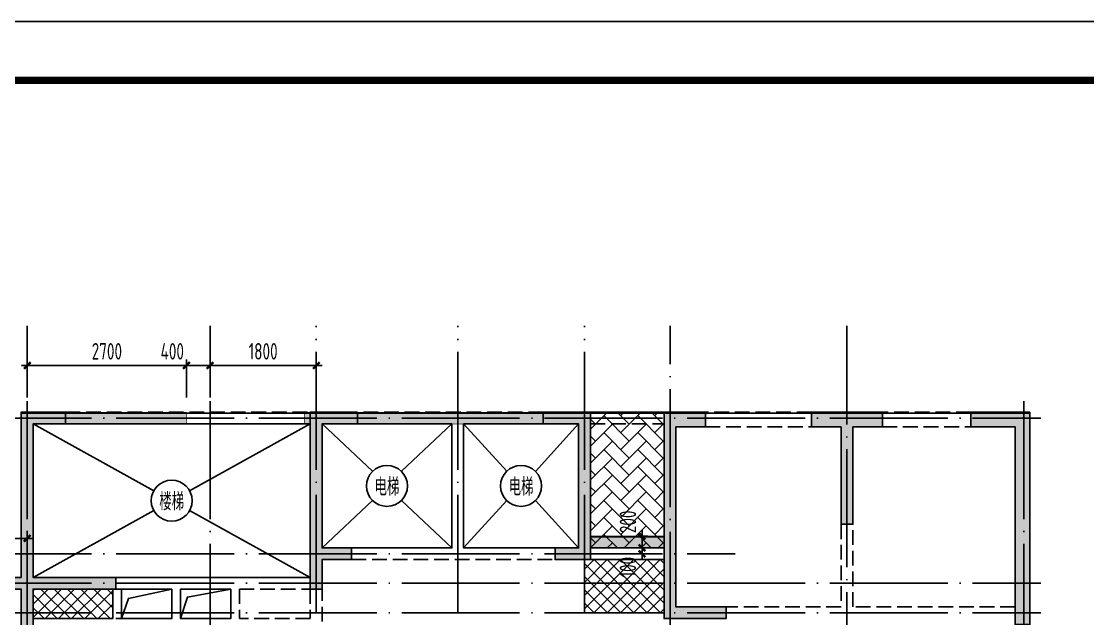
# Model space of a CAD drawing. Extents: x 154268 to 5133249, y -1832900 to 601179.
# Drawn here: x 674770 to 692851, y 590915 to 601038 of the extents above; entities that cross this region are included whole.
import ezdxf
from ezdxf.enums import TextEntityAlignment as Align

# ---------------------------------------------------------------- set-up
doc = ezdxf.new("R2010")
doc.units = 0
doc.header["$LTSCALE"] = 1000
doc.linetypes.add('DASH', pattern=[0.35, 0.25, -0.1])
doc.linetypes.add('DOTE', pattern=[2.42, 2, -0.2, 0.02, -0.2])
doc.layers.add('_TSZ_PLOT_MARK', color=1, linetype='Continuous', plot=False)
for name, color, linetype in [('A-ANNO-AXIS', 94, 'Continuous'), ('A-ANNO-DOTE', 15, 'DOTE'), ('A-ANNO-TITLE', 3, 'Continuous'), ('DIM', 3, 'Continuous'), ('HATCH', 254, 'Continuous'), ('S-BASE-SING-实线', 7, 'Continuous'), ('S-BEAM-实线', 4, 'Continuous'), ('S-FLOOR-楼板', 52, 'Continuous'), ('S-HOLE-洞口', 20, 'Continuous'), ('S-STAIR-实线', 7, 'Continuous'), ('S-WALL-砼墙', 60, 'Continuous'), ('一体浇筑', 1, 'Continuous')]:
    doc.layers.add(name, color=color, linetype=linetype)
doc.styles.add('TSSD_Dimension', font='tssdeng.shx', dxfattribs={"width": 0.7, "bigfont": 'Hztxt.shx'})
doc.styles.add('TSSD_Label', font='tssdeng.shx', dxfattribs={"width": 0.7, "bigfont": 'hztxt.shx'})
doc.dimstyles.new('TSSD_100_100$0', dxfattribs={"dimtxt": 280, "dimasz": 80, "dimexe": 100, "dimexo": 250, "dimgap": 100, "dimtad": 1, "dimdec": 0, "dimzin": 0, "dimdsep": 46, "dimtxsty": 'TSSD_Dimension', "dimblk": 'ARCHTICK', "dimcen": 0, "dimdle": 100, "dimclrd": 3, "dimclre": 3, "dimclrt": 7, "dimadec": 0, "dimazin": 0, "dimtfac": 1, "dimtdec": 0, "dimtix": 1, "dimtmove": 2, "dimatfit": 3, "dimldrblk": 'ARCHTICK', "dimfxl": 100, "dimtolj": 1, "dimtzin": 0, "dimarcsym": 0})
pattern_1 = [(45, (-532680.68, 1976783.45), (-112.253202, 112.253202), []), (135, (-532680.68, 1976783.45), (-112.253202, -112.253202), [])]

# ---------------------------------------------------------------- blocks, each defined once
blk = doc.blocks.new('T4zw1')
at = {"layer": 'A-ANNO-DOTE'}
for p, q in [((1584357, -2354199), (1584357, -2338823)), ((1587457, -2354199), (1587457, -2338823)), ((1589257, -2343687), (1589257, -2338823)), ((1591657, -2343687), (1591657, -2338823)), ((1593807, -2343687), (1593807, -2338823)), ((1595257, -2344316), (1595257, -2338823)), ((1598257, -2345337), (1598257, -2338823)), ((1601257, -2354199), (1601257, -2340013)), ((1554406, -2340387), (1601542, -2340387)), ((1554406, -2342687), (1596363, -2342687)), ((1554406, -2343187), (1601542, -2343187)), ((1554406, -2343687), (1601542, -2343687))]:
    blk.add_line(p, q, dxfattribs=at)
blk = doc.blocks.new('T4sbzpm1')
at = {"layer": 'S-BEAM-实线', "linetype": 'DASH'}
for p, q in [((29250, 12550), (33400, 12550)), ((37350, 12550), (34200, 12550)), ((39400, 12550), (38150, 12550)), ((41900, 12550), (40100, 12550)), ((44600, 12550), (43100, 12550)), ((33400, 12350), (29250, 12350)), ((34200, 12350), (35800, 12350)), ((35800, 12350), (35800, 10250)), ((36000, 10250), (36000, 12350)), ((36000, 12350), (37350, 12350)), ((38150, 12350), (39400, 12350)), ((40100, 12300), (41900, 12300)), ((43100, 12300), (44600, 12300)), ((42400, 10650), (42400, 9250)), ((42600, 9250), (42600, 10650)), ((35800, 10250), (34100, 10250)), ((37550, 10250), (36000, 10250)), ((39400, 10250), (38150, 10250)), ((34100, 10050), (37550, 10050)), ((38150, 10050), (39400, 10050)), ((33400, 9750), (30100, 9750)), ((33600, 7600), (33600, 9650)), ((30050, 9550), (30050, 9050)), ((30100, 9550), (31050, 9550)), ((30200, 9550), (30200, 9050)), ((31050, 9550), (31050, 9050)), ((31200, 9550), (32050, 9550)), ((31200, 9550), (31200, 9050)), ((32050, 9550), (32050, 9050)), ((32200, 9550), (33400, 9550)), ((32200, 9550), (32200, 9050)), ((33400, 9550), (33400, 9050)), ((42400, 9250), (40350, 9250)), ((45350, 9250), (42600, 9250)), ((31050, 9050), (28700, 9050)), ((32050, 9050), (31200, 9050)), ((33400, 9050), (32200, 9050))]:
    blk.add_line(p, q, dxfattribs=at)
at = {"layer": 'S-WALL-砼墙'}
for points in [[(29250, 12350), (29250, 12550), (28500, 12550), (28500, 9750), (27150, 9750), (27150, 9550), (28500, 9550), (28500, 8850), (28700, 8850), (28700, 9550), (30100, 9550), (30100, 9750), (28700, 9750), (28700, 12350)], [(34200, 12550), (33400, 12550), (33400, 9550), (33600, 9550), (33600, 10050), (34100, 10050), (34100, 10250), (33600, 10250), (33600, 12350), (34200, 12350)], [(38150, 12550), (37350, 12550), (37350, 12350), (37950, 12350), (37950, 10250), (37550, 10250), (37550, 10050), (38150, 10050)], [(40100, 12300), (40100, 12550), (39400, 12550), (39400, 9050), (40450, 9050), (40450, 9250), (39600, 9250), (39600, 12300)], [(43100, 12300), (43100, 12550), (41900, 12550), (41900, 12300), (42400, 12300), (42400, 10650), (42600, 10650), (42600, 12300)], [(45600, 12550), (44600, 12550), (44600, 12300), (45350, 12300), (45350, 8950), (45600, 8950)]]:
    blk.add_lwpolyline(points, close=True, dxfattribs=at)
blk = doc.blocks.new('T4bzdk1')
at = {"layer": 'S-FLOOR-楼板'}
h = blk.add_hatch(dxfattribs=at)
h.set_pattern_fill('AR-HBONE', color=253, scale=2)
h.set_pattern_definition([(45, (-3277872.9, 1944985.86), (3e-14, 287.368196), [609.6, -203.2]), (135, (-3277729.22, 1945129.54), (3e-14, 287.368196), [609.6, -203.2])])
h.paths.add_polyline_path([(38050, 12450), (39300, 12450), (39300, 10150), (38050, 10150)])
h = blk.add_hatch(dxfattribs=at)
h.set_pattern_fill('ANSI37', color=256, scale=50, style=0)
h.set_pattern_definition(pattern_1)
h.paths.add_polyline_path([(39300, 9950), (37950, 9950), (37950, 9050), (39300, 9050)])
h = blk.add_hatch(dxfattribs=at)
h.set_pattern_fill('ANSI37', color=256, scale=50, style=0)
h.set_pattern_definition(pattern_1)
h.paths.add_polyline_path([(29950, 9450), (28600, 9450), (28600, 8950), (29950, 8950)])
for points in [[(38050, 12450), (39300, 12450), (39300, 10150), (38050, 10150)], [(39300, 9950), (37950, 9950), (37950, 9050), (39300, 9050)], [(29950, 9450), (28600, 9450), (28600, 8950), (29950, 8950)]]:
    blk.add_lwpolyline(points, close=True, dxfattribs=at)
at = {"layer": 'S-HOLE-洞口'}
for points in [[(30950, 9450), (30100, 9450), (30100, 8950), (30950, 8950)], [(31950, 9450), (31100, 9450), (31100, 8950), (31950, 8950)]]:
    blk.add_lwpolyline(points, close=True, dxfattribs=at)
for points in [[(30950, 9450), (30214.7, 9293.8), (30100, 8950)], [(31950, 9450), (31215.6, 9315.3), (31100, 8950)]]:
    blk.add_lwpolyline(points, dxfattribs=at)
at = {"layer": 'S-STAIR-实线'}
for p, q in [((30646.3, 11118), (28600, 12250)), ((33300, 12250), (31253.7, 11118)), ((34356, 11446.9), (33500, 12250)), ((35700, 12250), (34844, 11446.9)), ((35900, 12250), (36629.8, 11447.1)), ((37850, 12250), (37118.2, 11446.2)), ((34356, 10953.1), (33500, 10150)), ((35700, 10150), (34844, 10953.1)), ((36630.3, 10952.4), (35900, 10150)), ((37117.4, 10952.9), (37847.1, 10150)), ((30646.3, 10782), (28600, 9650)), ((33300, 9650), (31253.7, 10782))]:
    blk.add_line(p, q, dxfattribs=at)
for points in [[(28600, 12250), (33300, 12250), (33300, 9650), (28600, 9650)], [(33500, 12250), (35700, 12250), (35700, 10150), (33500, 10150)], [(37850, 12250), (35900, 12250), (35900, 10150), (37850, 10150)]]:
    blk.add_lwpolyline(points, close=True, dxfattribs=at)
at = {"layer": 'S-STAIR-实线', "linetype": 'Continuous'}
for centre in [(34600, 11200), (36873.6, 11200), (30950, 10950)]:
    blk.add_circle(centre, 347.1, dxfattribs=at)
at = {"layer": 'S-STAIR-实线', "linetype": 'Continuous', "style": 'TSSD_Label', "width": 0.7}
for s, p in [('电梯', (34600, 11200)), ('电梯', (36873.6, 11200)), ('楼梯', (30950, 10950))]:
    blk.add_text(s, height=300, dxfattribs=at).set_placement(p, align=Align.MIDDLE)
blk = doc.blocks.new('_ArchTick')
at = {"color": 0, "linetype": 'ByBlock', "const_width": 0.5}
blk.add_lwpolyline([(-0.71, -0.71), (0.71, 0.71)], dxfattribs=at)
blk = doc.blocks.new('*D5349')
at = {"layer": 'Defpoints', "color": 0, "transparency": 16777216}
for p in [(685042, 592115), (685042, 592015), (685295, 592115)]:
    blk.add_point(p, dxfattribs=at)
at = {"layer": 'DIM', "color": 3, "lineweight": -2, "transparency": 16777216}
for p, q in [((685295, 592115), (685295, 592195)), ((685292, 592115), (685395, 592115)), ((685292, 592015), (685395, 592015)), ((685295, 592015), (685295, 592115)), ((685295, 592015), (685295, 591935))]:
    blk.add_line(p, q, dxfattribs=at)
at = {"layer": 'DIM', "color": 3, "lineweight": -2, "transparency": 16777216, "xscale": 80, "yscale": 80, "zscale": 80}
for p, rotation in [((685295, 592115), 270), ((685295, 592015), 90)]:
    blk.add_blockref('_ArchTick', p, dxfattribs=dict(at, rotation=rotation))
at = {"layer": 'DIM', "color": 7, "transparency": 16777216, "insert": (685055, 591789), "char_height": 280, "attachment_point": 5, "rotation": 90, "style": 'TSSD_Dimension'}
blk.add_mtext('\\A1;100', dxfattribs=at)
blk = doc.blocks.new('*D5350')
at = {"layer": 'Defpoints', "color": 0, "transparency": 16777216}
for p in [(685042, 592315), (685295, 592315), (685042, 592115)]:
    blk.add_point(p, dxfattribs=at)
at = {"layer": 'DIM', "color": 3, "lineweight": -2, "transparency": 16777216}
for p, q in [((685295, 592015), (685295, 592415)), ((685292, 592315), (685395, 592315)), ((685292, 592115), (685395, 592115))]:
    blk.add_line(p, q, dxfattribs=at)
at = {"layer": 'DIM', "color": 3, "lineweight": -2, "transparency": 16777216, "xscale": 80, "yscale": 80, "zscale": 80}
for p, rotation in [((685295, 592315), 90), ((685295, 592115), 270)]:
    blk.add_blockref('_ArchTick', p, dxfattribs=dict(at, rotation=rotation))
at = {"layer": 'DIM', "color": 7, "transparency": 16777216, "insert": (685055, 592556), "char_height": 280, "attachment_point": 5, "rotation": 90, "style": 'TSSD_Dimension'}
blk.add_mtext('\\A1;200', dxfattribs=at)
blk = doc.blocks.new('*D5360')
at = {"layer": 'Defpoints', "color": 0, "transparency": 16777216}
for p in [(673420, 592276), (673420, 591515), (674870, 591515)]:
    blk.add_point(p, dxfattribs=at)
at = {"layer": 'DIM', "color": 3, "lineweight": -2, "transparency": 16777216}
for p, q in [((673420, 591765), (673420, 592376)), ((674870, 591765), (674870, 592376)), ((674970, 592276), (673320, 592276))]:
    blk.add_line(p, q, dxfattribs=at)
at = {"layer": 'DIM', "color": 3, "lineweight": -2, "transparency": 16777216, "xscale": 80, "yscale": 80, "zscale": 80, "rotation": 180}
blk.add_blockref('_ArchTick', (673420, 592276), dxfattribs=at)
at = {"layer": 'DIM', "color": 3, "lineweight": -2, "transparency": 16777216, "xscale": 80, "yscale": 80, "zscale": 80}
blk.add_blockref('_ArchTick', (674870, 592276), dxfattribs=at)
at = {"layer": 'DIM', "color": 7, "transparency": 16777216, "insert": (674145, 592516), "char_height": 280, "attachment_point": 5, "style": 'TSSD_Dimension'}
blk.add_mtext('\\A1;1450', dxfattribs=at)
blk = doc.blocks.new('*D5384')
at = {"layer": 'Defpoints', "color": 0, "transparency": 16777216}
for p in [(677570, 595206), (674870, 594415), (677570, 594415)]:
    blk.add_point(p, dxfattribs=at)
at = {"layer": 'DIM', "color": 3, "lineweight": -2, "transparency": 16777216}
for p, q in [((674870, 594665), (674870, 595306)), ((677570, 594665), (677570, 595306)), ((674770, 595206), (677670, 595206))]:
    blk.add_line(p, q, dxfattribs=at)
at = {"layer": 'DIM', "color": 3, "lineweight": -2, "transparency": 16777216, "xscale": 80, "yscale": 80, "zscale": 80, "rotation": 180}
blk.add_blockref('_ArchTick', (674870, 595206), dxfattribs=at)
at = {"layer": 'DIM', "color": 3, "lineweight": -2, "transparency": 16777216, "xscale": 80, "yscale": 80, "zscale": 80}
blk.add_blockref('_ArchTick', (677570, 595206), dxfattribs=at)
at = {"layer": 'DIM', "color": 7, "transparency": 16777216, "insert": (676220, 595446), "char_height": 280, "attachment_point": 5, "style": 'TSSD_Dimension'}
blk.add_mtext('\\A1;2700', dxfattribs=at)
blk = doc.blocks.new('*D5385')
at = {"layer": 'Defpoints', "color": 0, "transparency": 16777216}
for p in [(677970, 595206), (677570, 594415), (677970, 594415)]:
    blk.add_point(p, dxfattribs=at)
at = {"layer": 'DIM', "color": 3, "lineweight": -2, "transparency": 16777216}
for p, q in [((677570, 594665), (677570, 595306)), ((677970, 594665), (677970, 595306)), ((677470, 595206), (678070, 595206))]:
    blk.add_line(p, q, dxfattribs=at)
at = {"layer": 'DIM', "color": 3, "lineweight": -2, "transparency": 16777216, "xscale": 80, "yscale": 80, "zscale": 80, "rotation": 180}
blk.add_blockref('_ArchTick', (677570, 595206), dxfattribs=at)
at = {"layer": 'DIM', "color": 3, "lineweight": -2, "transparency": 16777216, "xscale": 80, "yscale": 80, "zscale": 80}
blk.add_blockref('_ArchTick', (677970, 595206), dxfattribs=at)
at = {"layer": 'DIM', "color": 7, "transparency": 16777216, "insert": (677329, 595446), "char_height": 280, "attachment_point": 5, "style": 'TSSD_Dimension'}
blk.add_mtext('\\A1;400', dxfattribs=at)
blk = doc.blocks.new('*D5386')
at = {"layer": 'Defpoints', "color": 0, "transparency": 16777216}
for p in [(679770, 595206), (677970, 594415), (679770, 594315)]:
    blk.add_point(p, dxfattribs=at)
at = {"layer": 'DIM', "color": 3, "lineweight": -2, "transparency": 16777216}
for p, q in [((677970, 594665), (677970, 595306)), ((679770, 594565), (679770, 595306)), ((677870, 595206), (679870, 595206))]:
    blk.add_line(p, q, dxfattribs=at)
at = {"layer": 'DIM', "color": 3, "lineweight": -2, "transparency": 16777216, "xscale": 80, "yscale": 80, "zscale": 80, "rotation": 180}
blk.add_blockref('_ArchTick', (677970, 595206), dxfattribs=at)
at = {"layer": 'DIM', "color": 3, "lineweight": -2, "transparency": 16777216, "xscale": 80, "yscale": 80, "zscale": 80}
blk.add_blockref('_ArchTick', (679770, 595206), dxfattribs=at)
at = {"layer": 'DIM', "color": 7, "transparency": 16777216, "insert": (678870, 595446), "char_height": 280, "attachment_point": 5, "style": 'TSSD_Dimension'}
blk.add_mtext('\\A1;1800', dxfattribs=at)
blk = doc.blocks.new('2T4bx')
at = {"color": 1}
blk.add_lwpolyline([(25500, 0), (31800, 0), (31800, 400), (34500, 400), (34500, 5600), (36100, 5600), (36100, 400), (38800, 400), (38800, 0), (45600, 0), (45600, 4160), (45810, 4160), (45810, 6100), (45600, 6100), (45600, 12550), (28500, 12550)], dxfattribs=at)
at = {"color": 2}
blk.add_lwpolyline([(39400, 10450), (38150, 10450), (38150, 12550), (39400, 12550)], close=True, dxfattribs=at)

msp = doc.modelspace()

# ---------------------------------------------------------------- hatches: boundary and pattern name
at = {"layer": 'HATCH'}
h = msp.add_hatch(color=253, dxfattribs=at)
h.paths.add_polyline_path([(672269.6, 581865.2), (672269.6, 582065.2), (671969.6, 582065.2), (671969.6, 582465.2), (671469.6, 582465.2), (671469.6, 582265.2), (671769.6, 582265.2), (671769.6, 581865.2)])
h.paths.add_polyline_path([(674969.6, 584365.2), (674769.6, 584365.2), (674769.6, 582065.2), (674269.6, 582065.2), (674269.6, 581865.2), (675569.6, 581865.2), (675569.6, 582065.2), (674969.6, 582065.2)])
h.paths.add_polyline_path([(675369.6, 589265.2), (675369.6, 589465.2), (674769.6, 589465.2), (674769.6, 587465.2), (674969.6, 587465.2), (674969.6, 589265.2)])
h.paths.add_polyline_path([(675519.6, 594215.2), (675519.6, 594415.2), (674769.6, 594415.2), (674769.6, 591615.2), (673419.6, 591615.2), (673419.6, 591415.2), (674769.6, 591415.2), (674769.6, 590715.2), (674969.6, 590715.2), (674969.6, 591415.2), (676369.6, 591415.2), (676369.6, 591615.2), (674969.6, 591615.2), (674969.6, 594215.2)])
h.paths.add_polyline_path([(680469.6, 594415.2), (679669.6, 594415.2), (679669.6, 591415.2), (679869.6, 591415.2), (679869.6, 591915.2), (680369.6, 591915.2), (680369.6, 592115.2), (679869.6, 592115.2), (679869.6, 594215.2), (680469.6, 594215.2)])
h.paths.add_polyline_path([(684419.6, 594415.2), (683619.6, 594415.2), (683619.6, 594215.2), (684219.6, 594215.2), (684219.6, 592115.2), (683819.6, 592115.2), (683819.6, 591915.2), (684419.6, 591915.2)])
h.paths.add_polyline_path([(683069.6, 589265.2), (683069.6, 589465.2), (679669.6, 589465.2), (679669.6, 589265.2), (681469.6, 589265.2), (681469.6, 588915.2), (681669.6, 588915.2), (681669.6, 589265.2)])
h.paths.add_polyline_path([(677569.6, 581865.2), (677569.6, 582065.2), (677869.6, 582065.2), (677869.6, 582465.2), (678369.6, 582465.2), (678369.6, 582265.2), (678069.6, 582265.2), (678069.6, 581865.2)])
h.paths.add_polyline_path([(680169.6, 582265.2), (680169.6, 582465.2), (680569.6, 582465.2), (680569.6, 584365.2), (680769.6, 584365.2), (680769.6, 582265.2)])
h.paths.add_polyline_path([(682969.6, 582265.2), (682969.6, 582465.2), (682569.6, 582465.2), (682569.6, 584365.2), (682369.6, 584365.2), (682369.6, 582265.2)])
h.paths.add_polyline_path([(680069.6, 587465.2), (680069.6, 587665.2), (680869.6, 587665.2), (680869.6, 587465.2), (680769.6, 587465.2), (680769.6, 586665.2), (680569.6, 586665.2), (680569.6, 587465.2)])
h.paths.add_polyline_path([(683069.6, 587465.2), (683069.6, 587665.2), (682269.6, 587665.2), (682269.6, 587465.2), (682369.6, 587465.2), (682369.6, 586665.2), (682569.6, 586665.2), (682569.6, 587465.2)])
h.paths.add_polyline_path([(685569.6, 581865.2), (685569.6, 582115.2), (685269.6, 582115.2), (685269.6, 582465.2), (684769.6, 582465.2), (684769.6, 582265.2), (685069.6, 582265.2), (685069.6, 581865.2)])
h.paths.add_polyline_path([(688369.6, 584215.2), (688169.6, 584215.2), (688169.6, 582115.2), (687569.6, 582115.2), (687569.6, 581865.2), (688769.6, 581865.2), (688769.6, 582115.2), (688369.6, 582115.2)])
h.paths.add_polyline_path([(688369.6, 589465.2), (686519.6, 589465.2), (686519.6, 589265.2), (688169.6, 589265.2), (688169.6, 587465.2), (688369.6, 587465.2)])
h.paths.add_polyline_path([(686369.6, 594165.2), (686369.6, 594415.2), (685669.6, 594415.2), (685669.6, 590915.2), (686719.6, 590915.2), (686719.6, 591115.2), (685869.6, 591115.2), (685869.6, 594165.2)])
h.paths.add_polyline_path([(689369.6, 594165.2), (689369.6, 594415.2), (688169.6, 594415.2), (688169.6, 594165.2), (688669.6, 594165.2), (688669.6, 592515.2), (688869.6, 592515.2), (688869.6, 594165.2)])
h.paths.add_polyline_path([(691869.6, 594415.2), (690869.6, 594415.2), (690869.6, 594165.2), (691619.6, 594165.2), (691619.6, 590815.2), (691869.6, 590815.2)])
h.paths.add_polyline_path([(691869.6, 588315.2), (691619.6, 588315.2), (691619.6, 588015.2), (690069.6, 588015.2), (690069.6, 587815.2), (691869.6, 587815.2)])
h.paths.add_polyline_path([(691869.6, 585915.2), (691619.6, 585915.2), (691619.6, 582115.2), (691169.6, 582115.2), (691169.6, 581865.2), (691869.6, 581865.2)])
h.paths.add_polyline_path([(668969.6, 584965.2), (669169.6, 584965.2), (669169.6, 582465.2), (669669.6, 582465.2), (669669.6, 582265.2), (668469.6, 582265.2), (668469.6, 582465.2), (668969.6, 582465.2)])
h.paths.add_polyline_path([(668169.6, 591415.2), (668169.6, 591615.2), (669969.6, 591615.2), (669969.6, 591415.2), (669169.6, 591415.2), (669169.6, 588015.2), (668969.6, 588015.2), (668969.6, 591415.2)])
h.paths.add_polyline_path([(665869.6, 581865.2), (665869.6, 582065.2), (666169.6, 582065.2), (666169.6, 582465.2), (666669.6, 582465.2), (666669.6, 582265.2), (666369.6, 582265.2), (666369.6, 581865.2)])
h.paths.add_polyline_path([(663169.6, 584365.2), (663369.6, 584365.2), (663369.6, 582065.2), (663869.6, 582065.2), (663869.6, 581865.2), (662569.6, 581865.2), (662569.6, 582065.2), (663169.6, 582065.2)])
h.paths.add_polyline_path([(662769.6, 589265.2), (662769.6, 589465.2), (663369.6, 589465.2), (663369.6, 587465.2), (663169.6, 587465.2), (663169.6, 589265.2)])
h.paths.add_polyline_path([(662619.6, 594215.2), (662619.6, 594415.2), (663369.6, 594415.2), (663369.6, 591615.2), (664719.6, 591615.2), (664719.6, 591415.2), (663369.6, 591415.2), (663369.6, 590715.2), (663169.6, 590715.2), (663169.6, 591415.2), (661769.6, 591415.2), (661769.6, 591615.2), (663169.6, 591615.2), (663169.6, 594215.2)])
h.paths.add_polyline_path([(657669.6, 594415.2), (658469.6, 594415.2), (658469.6, 591415.2), (658269.6, 591415.2), (658269.6, 591915.2), (657769.6, 591915.2), (657769.6, 592115.2), (658269.6, 592115.2), (658269.6, 594215.2), (657669.6, 594215.2)])
h.paths.add_polyline_path([(653719.6, 594415.2), (654519.6, 594415.2), (654519.6, 594215.2), (653919.6, 594215.2), (653919.6, 592115.2), (654319.6, 592115.2), (654319.6, 591915.2), (653719.6, 591915.2)])
h.paths.add_polyline_path([(655069.6, 589265.2), (655069.6, 589465.2), (658469.6, 589465.2), (658469.6, 589265.2), (656669.6, 589265.2), (656669.6, 588915.2), (656469.6, 588915.2), (656469.6, 589265.2)])
h.paths.add_polyline_path([(660569.6, 581865.2), (660569.6, 582065.2), (660269.6, 582065.2), (660269.6, 582465.2), (659769.6, 582465.2), (659769.6, 582265.2), (660069.6, 582265.2), (660069.6, 581865.2)])
h.paths.add_polyline_path([(657969.6, 582265.2), (657969.6, 582465.2), (657569.6, 582465.2), (657569.6, 584365.2), (657369.6, 584365.2), (657369.6, 582265.2)])
h.paths.add_polyline_path([(655169.6, 582265.2), (655169.6, 582465.2), (655569.6, 582465.2), (655569.6, 584365.2), (655769.6, 584365.2), (655769.6, 582265.2)])
h.paths.add_polyline_path([(658069.6, 587465.2), (658069.6, 587665.2), (657269.6, 587665.2), (657269.6, 587465.2), (657369.6, 587465.2), (657369.6, 586665.2), (657569.6, 586665.2), (657569.6, 587465.2)])
h.paths.add_polyline_path([(655069.6, 587465.2), (655069.6, 587665.2), (655869.6, 587665.2), (655869.6, 587465.2), (655769.6, 587465.2), (655769.6, 586665.2), (655569.6, 586665.2), (655569.6, 587465.2)])
h.paths.add_polyline_path([(652569.6, 581865.2), (652569.6, 582115.2), (652869.6, 582115.2), (652869.6, 582465.2), (653369.6, 582465.2), (653369.6, 582265.2), (653069.6, 582265.2), (653069.6, 581865.2)])
h.paths.add_polyline_path([(649769.6, 584215.2), (649969.6, 584215.2), (649969.6, 582115.2), (650569.6, 582115.2), (650569.6, 581865.2), (649369.6, 581865.2), (649369.6, 582115.2), (649769.6, 582115.2)])
h.paths.add_polyline_path([(649769.6, 589465.2), (651619.6, 589465.2), (651619.6, 589265.2), (649969.6, 589265.2), (649969.6, 587465.2), (649769.6, 587465.2)])
h.paths.add_polyline_path([(651769.6, 594165.2), (651769.6, 594415.2), (652469.6, 594415.2), (652469.6, 590915.2), (651419.6, 590915.2), (651419.6, 591115.2), (652269.6, 591115.2), (652269.6, 594165.2)])
h.paths.add_polyline_path([(648769.6, 594165.2), (648769.6, 594415.2), (649969.6, 594415.2), (649969.6, 594165.2), (649469.6, 594165.2), (649469.6, 592515.2), (649269.6, 592515.2), (649269.6, 594165.2)])
h.paths.add_polyline_path([(646269.6, 594415.2), (647269.6, 594415.2), (647269.6, 594165.2), (646519.6, 594165.2), (646519.6, 590815.2), (646269.6, 590815.2)])
h.paths.add_polyline_path([(646269.6, 588315.2), (646519.6, 588315.2), (646519.6, 588015.2), (648069.6, 588015.2), (648069.6, 587815.2), (646269.6, 587815.2)])
h.paths.add_polyline_path([(646269.6, 585915.2), (646519.6, 585915.2), (646519.6, 582115.2), (646969.6, 582115.2), (646969.6, 581865.2), (646269.6, 581865.2)])
h = msp.add_hatch(dxfattribs=at)
h.set_pattern_fill('ARMORED', color=256, scale=30, style=0)
h.set_pattern_definition([(50, (-3130232.09, 2526935.15), (215.178055, -18.8256405), [22.5, -247.5]), (355, (-3130232.1, 2526935.15), (-41.6254, 225.65764), [18, -198]), (100.4514, (-3130214.16, 2526933.58), (173.552815, 206.831863), [19.122057, -210.342634]), (46.1842, (-3130232.1, 2526995.15), (320.172315, -49.655704), [33.75, -371.25]), (96.6356, (-3130205.4, 2526991), (280.398812, 292.235361), [28.683086, -315.5139]), (351.1842, (-3130232.1, 2526995.15), (280.398584, 292.23558), [27, -297]), (21, (-3130202.09, 2526980.15), (179.072116, -120.785667), [22.5, -247.5]), (326, (-3130202.1, 2526980.15), (72.9946, 217.545014), [18, -198]), (71.4514, (-3130187.17, 2526970.08), (252.066789, 96.759149), [19.122057, -210.342634]), (37.5, (-3130232.09, 2526935.15), (3.6479566, 99.8681561), [0, -195.6, 0, -201, 0, -198.75]), (7.5, (-3130232.09, 2526935.15), (78.9208612, 118.3235136), [0, -114.6, 0, -191.1, 0, -75.75]), (327.5, (-3130298.99, 2526935.15), (160.1467309, -6.7664615), [0, -75, 0, -234, 0, -310.5]), (317.5, (-3130328.99, 2526935.15), (174.955851, 30.0314947), [0, -97.5, 0, -155.4, 0, -220.5]), (45, (-3130232.09, 2526935.15), (-106.066017, 106.066017), [])])
h.paths.add_polyline_path([(672569.6, 591615.2), (671469.6, 591615.2), (671469.6, 591415.2), (672569.6, 591415.2)])
h.paths.add_polyline_path([(657569.6, 585865.2), (657369.6, 585865.2), (657369.6, 584365.2), (657569.6, 584365.2)])
h.paths.add_polyline_path([(655769.6, 586665.2), (655569.6, 586665.2), (655569.6, 584365.2), (655769.6, 584365.2)])
h.paths.add_polyline_path([(652469.6, 592315.2), (653719.6, 592315.2), (653719.6, 592115.2), (652469.6, 592115.2)])
h.paths.add_polyline_path([(684419.6, 592315.2), (685669.6, 592315.2), (685669.6, 592115.2), (684419.6, 592115.2)])
h.paths.add_polyline_path([(680169.6, 582265.2), (680269.6, 582265.2), (680269.6, 581865.2), (680169.6, 581865.2)])
h.paths.add_polyline_path([(678369.6, 581865.2), (678069.6, 581865.2), (678069.6, 581965.2), (678369.6, 581965.2)])
h.paths.add_polyline_path([(671769.6, 581865.2), (671469.6, 581865.2), (671469.6, 581965.2), (671769.6, 581965.2)])
h.paths.add_polyline_path([(660069.6, 581965.2), (659769.6, 581965.2), (659769.6, 581865.2), (660069.6, 581865.2)])
h.paths.add_polyline_path([(657869.6, 582265.2), (657969.6, 582265.2), (657969.6, 581865.2), (657869.6, 581865.2)])
h.paths.add_polyline_path([(666669.6, 581865.2), (666369.6, 581865.2), (666369.6, 581965.2), (666669.6, 581965.2)])
h.paths.add_polyline_path([(668469.6, 581965.2), (669669.6, 581965.2), (669669.6, 581865.2), (668469.6, 581865.2)])
h.paths.add_polyline_path([(680569.6, 585865.2), (680769.6, 585865.2), (680769.6, 584365.2), (680569.6, 584365.2)])
h.paths.add_polyline_path([(682369.6, 586665.2), (682569.6, 586665.2), (682569.6, 584365.2), (682369.6, 584365.2)])
h.paths.add_polyline_path([(691319.6, 587815.2), (691119.6, 587815.2), (691119.6, 585714.3), (691619.6, 585714.3), (691619.6, 585915.2), (691319.6, 585915.2)])
h.paths.add_polyline_path([(680469.6, 594415.2), (683619.6, 594415.2), (683619.6, 594215.2), (680469.6, 594215.2)])
h.paths.add_polyline_path([(679569.6, 594415.2), (679669.6, 594415.2), (679669.6, 594215.2), (679569.6, 594215.2)])
h.paths.add_polyline_path([(675519.6, 594415.2), (677569.6, 594415.2), (677569.6, 594215.2), (675519.6, 594215.2)])
h.paths.add_polyline_path([(673369.6, 591615.2), (673419.6, 591615.2), (673419.6, 591415.2), (673369.6, 591415.2)])
h.paths.add_polyline_path([(664719.6, 591615.2), (664769.6, 591615.2), (664769.6, 591415.2), (664719.6, 591415.2)])
h.paths.add_polyline_path([(665569.6, 591615.2), (666669.6, 591615.2), (666669.6, 591415.2), (665569.6, 591415.2)])
h.paths.add_polyline_path([(658469.6, 594415.2), (658569.6, 594415.2), (658569.6, 594215.2), (658469.6, 594215.2)])
h.paths.add_polyline_path([(662619.6, 594415.2), (660569.6, 594415.2), (660569.6, 594215.2), (662619.6, 594215.2)])
h.paths.add_polyline_path([(654519.6, 594415.2), (657669.6, 594415.2), (657669.6, 594215.2), (654519.6, 594215.2)])
h.paths.add_polyline_path([(646819.6, 587815.2), (647019.6, 587815.2), (647019.6, 585715.2), (646519.6, 585714.3), (646519.6, 585915.2), (646819.6, 585915.2)])
edge = h.paths.add_edge_path()
edge.add_line((669669.6, 581865.2), (669669.6, 581973.3))

# ---------------------------------------------------------------- linework, layer by layer
at = {"layer": '_TSZ_PLOT_MARK'}
msp.add_lwpolyline([(638503.6, 541638.3), (722603.6, 541638.3), (722603.6, 601038.3), (638503.6, 601038.3)], close=True, dxfattribs=at)
at = {"layer": 'A-ANNO-TITLE'}
msp.add_lwpolyline([(638503.6, 541638.3), (722603.6, 541638.3), (722603.6, 601038.3), (638503.6, 601038.3)], close=True, dxfattribs=at)
at = {"layer": 'A-ANNO-TITLE', "const_width": 120}
msp.add_lwpolyline([(641003.6, 542638.3), (721603.6, 542638.3), (721603.6, 600038.3), (641003.6, 600038.3)], close=True, dxfattribs=at)
at = {"layer": '一体浇筑', "const_width": 10}
for points in [[(675519.6, 594415.2), (677569.6, 594415.2), (677569.6, 594215.2), (675519.6, 594215.2)], [(679569.6, 594415.2), (679669.6, 594415.2), (679669.6, 594215.2), (679569.6, 594215.2)], [(680469.6, 594415.2), (683619.6, 594415.2), (683619.6, 594215.2), (680469.6, 594215.2)], [(684419.6, 592315.2), (685669.6, 592315.2), (685669.6, 592115.2), (684419.6, 592115.2)]]:
    msp.add_lwpolyline(points, close=True, dxfattribs=at)

# ---------------------------------------------------------------- block references
at = {"layer": 'A-ANNO-AXIS'}
msp.add_blockref('T4zw1', (-909486.9, 2934702.2), dxfattribs=at)
at = {"layer": 'DIM'}
msp.add_blockref('T4bzdk1', (646369.6, 581965.2), dxfattribs=at)
at = {"layer": 'S-BASE-SING-实线', "color": 3}
msp.add_blockref('2T4bx', (646269.6, 581849.3), dxfattribs=at)
at = {"layer": 'S-WALL-砼墙'}
msp.add_blockref('T4sbzpm1', (646269.6, 581865.2), dxfattribs=at)

# ---------------------------------------------------------------- dimensions: what is measured, and where the dimension line sits
at = {"layer": 'DIM'}
for base, p1, p2, picture, middle in [((677569.6, 595205.7), (674869.6, 594415.2), (677569.6, 594415.2), '*D5384', (676219.6, 595445.7)), ((679769.6, 595205.7), (677969.6, 594415.2), (679769.6, 594315.2), '*D5386', (678869.6, 595445.7)), ((673419.6, 592275.6), (674869.6, 591515.2), (673419.6, 591515.2), '*D5360', (674144.6, 592515.6))]:
    dim = msp.add_linear_dim(base=base, p1=p1, p2=p2, dimstyle='TSSD_100_100$0', dxfattribs=at)
    dim.commit()
    dim.dimension.update_dxf_attribs({"geometry": picture, "text_midpoint": middle})
dim = msp.add_linear_dim(base=(677969.6, 595205.7), p1=(677569.6, 594415.2), p2=(677969.6, 594415.2), dimstyle='TSSD_100_100$0', dxfattribs=at)
dim.commit()
dim.dimension.update_dxf_attribs({"geometry": '*D5385', "text_midpoint": (677328.8, 595445.7), "dimtype": 160})
for base, p1, p2, picture, middle in [((685295.1, 592315.2), (685041.6, 592115.2), (685041.6, 592315.2), '*D5350', (685055.1, 592556.1)), ((685295.1, 592115.2), (685041.6, 592015.2), (685041.6, 592115.2), '*D5349', (685055.1, 591789.4))]:
    dim = msp.add_linear_dim(base=base, p1=p1, p2=p2, angle=90, dimstyle='TSSD_100_100$0', dxfattribs=at)
    dim.commit()
    dim.dimension.update_dxf_attribs({"geometry": picture, "text_midpoint": middle, "dimtype": 160})

doc.saveas('drawing.dxf')
